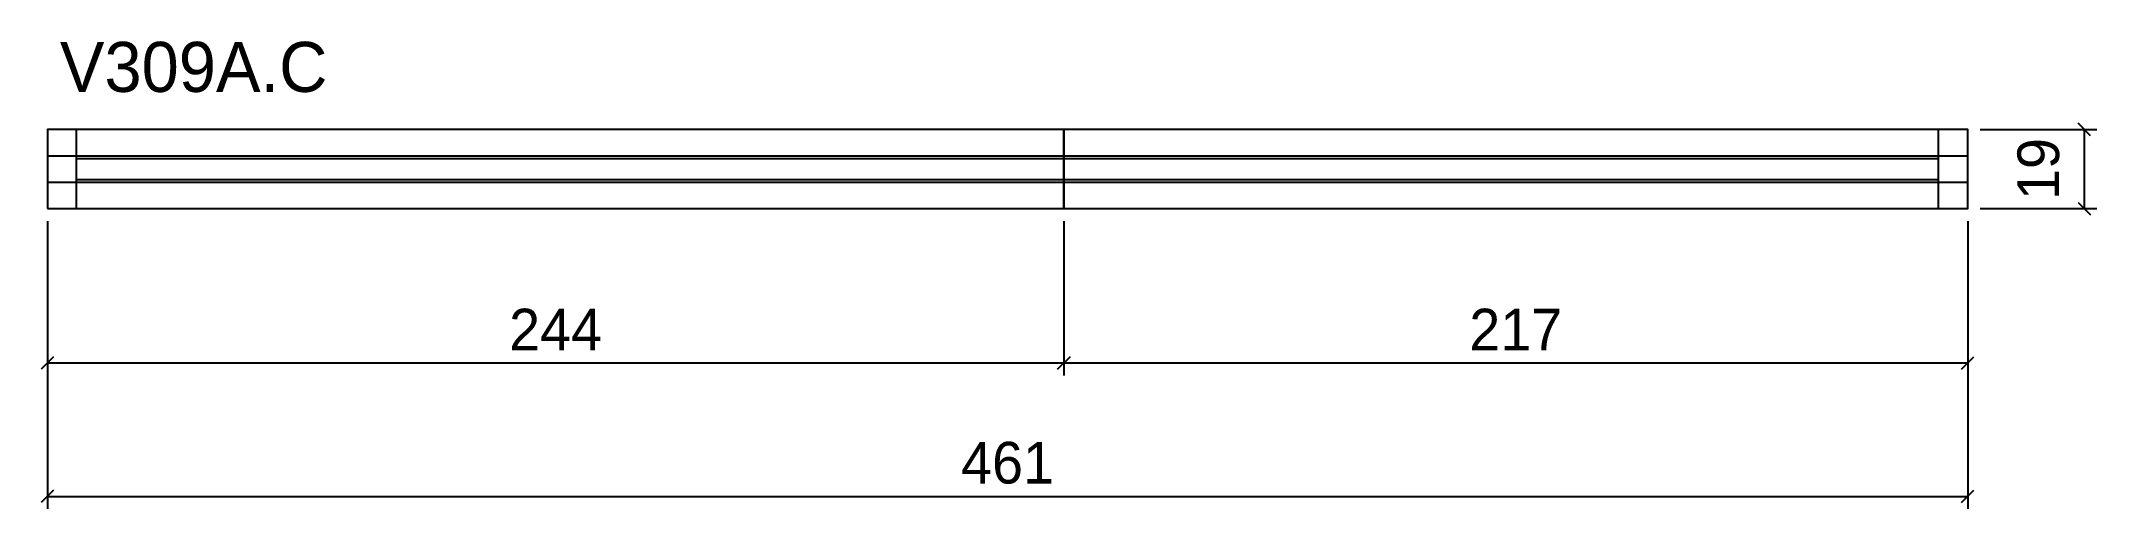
# Model space of a CAD drawing. Extents: x -2 to 492, y -72 to 40.
import ezdxf

# ---------------------------------------------------------------- set-up
doc = ezdxf.new("R2010")
doc.units = 0
for name, color, linetype in [('COTA', 241, 'Continuous'), ('NOMENCLATURA', 7, 'Continuous'), ('Painéis', 200, 'Continuous'), ('SARR_2.2x7', 40, 'Continuous')]:
    doc.layers.add(name, color=color, linetype=linetype)
doc.dimstyles.new('PAINEL', dxfattribs={"dimtxt": 10, "dimasz": 3, "dimexe": 3, "dimexo": 3, "dimgap": 3, "dimtad": 1, "dimblk": 'OBLIQUE', "dimblk1": 'OBLIQUE', "dimcen": 2.5, "dimclrd": 4, "dimclre": 4, "dimclrt": 240, "dimazin": 3, "dimtfac": 1, "dimtmove": 0, "dimatfit": 3})

# ---------------------------------------------------------------- blocks, each defined once
blk = doc.blocks.new('_OBLIQUE')
at = {"color": 0, "linetype": 'BYBLOCK'}
blk.add_line((-0.5, -0.5), (0.5, 0.5), dxfattribs=at)

msp = doc.modelspace()

# ---------------------------------------------------------------- linework, layer by layer
at = {"layer": 'Painéis'}
for p, q in [((244, 0), (244, 19)), ((0, 12.667), (244, 12.667)), ((244, 12.667), (461, 12.667)), ((0, 6.333), (244, 6.333)), ((244, 6.333), (461, 6.333))]:
    msp.add_line(p, q, dxfattribs=at)
for points in [[(0, 0), (244, 0), (244, 19), (0, 19)], [(244, 0), (461, 0), (461, 19), (244, 19)]]:
    msp.add_lwpolyline(points, close=True, dxfattribs=at)
at = {"layer": 'SARR_2.2x7'}
for p, q in [((7, 0), (7, 19)), ((454, 0), (454, 19)), ((7, 12), (454, 12)), ((7, 7), (454, 7))]:
    msp.add_line(p, q, dxfattribs=at)

# ---------------------------------------------------------------- texts
at = {"layer": 'NOMENCLATURA'}
msp.add_text('V309A.C', height=12, dxfattribs=at).set_placement((3, 28))

# ---------------------------------------------------------------- dimensions: what is measured, and where the dimension line sits
at = {"layer": 'COTA'}
msp.add_linear_dim(base=(489, 0), p1=(461, 0), p2=(461, 19), angle=90, dimstyle='PAINEL', dxfattribs=at).render()
for base, p1, p2 in [((0, -37), (0, 0), (244, 0)), ((0, -69), (0, 0), (461, 0)), ((244, -37), (244, 0), (461, 0))]:
    msp.add_linear_dim(base=base, p1=p1, p2=p2, dimstyle='PAINEL', dxfattribs=at).render()

doc.saveas('drawing.dxf')
